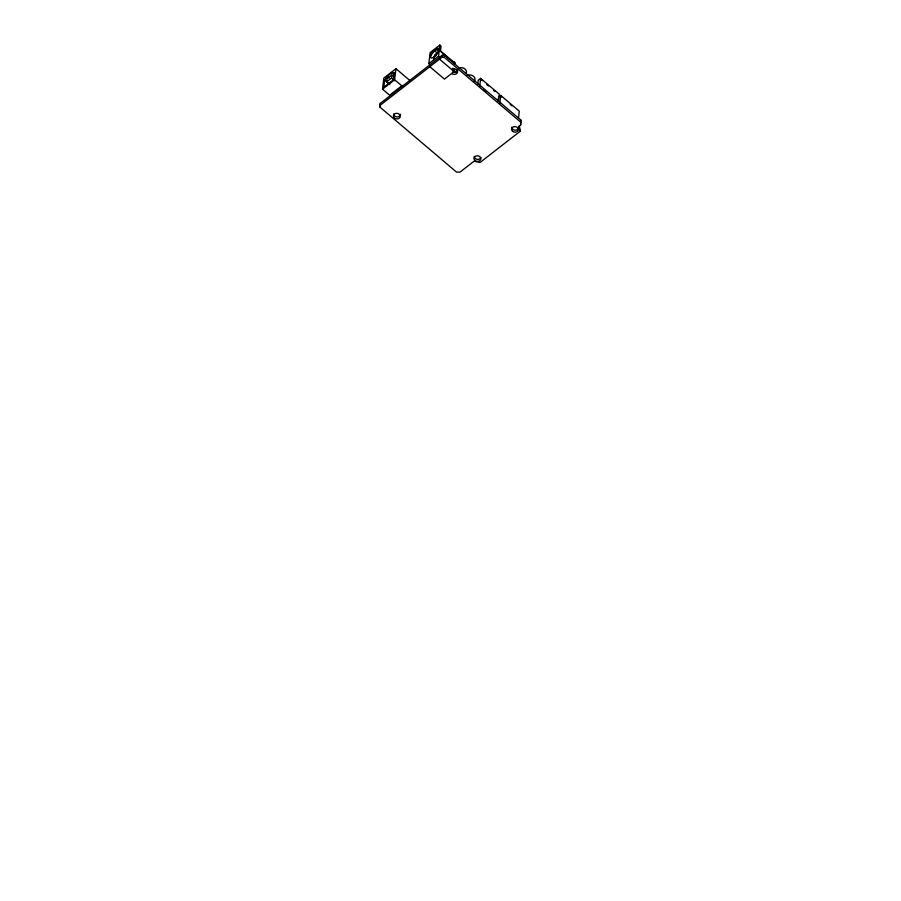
<?xml version="1.0" encoding="UTF-8"?>
<svg xmlns="http://www.w3.org/2000/svg" width="901" height="901" viewBox="0 0 901 901"><rect width="100%" height="100%" fill="white"/><g stroke="black" fill="none" stroke-linecap="round" stroke-linejoin="round"><path stroke-width="1.35" d="M380.064 105.383L380.301 103.367L442.256 55.198L444.52 55.288L520.924 120.115L520.699 124.924L518.785 126.41L520.159 131.298L480.042 162.484L473.96 161.268L459.927 172.181L456.48 172.046L380.064 107.219L380.064 105.383L442.019 57.213L444.283 57.292L520.688 122.119L520.699 124.924M380.064 107.219L380.301 103.367M395.956 68.69L394.627 79.75L401.767 85.798L389.649 95.224L382.52 89.165L383.837 78.105L395.956 68.69L410.327 80.887M384.693 80.178L383.849 87.217L393.546 79.682L394.379 72.643L392.194 72.519L387.351 76.281L384.693 80.178L388.872 83.725M389.829 84.48L386.687 81.822L387.047 78.804L391.901 75.031L393.985 76.81M386.687 81.822L391.541 78.049L391.901 75.031M452.764 68.183L454.386 69.568L454.149 71.573L444.452 79.108L429.822 66.697L430.059 64.681L428.842 63.644L430.16 52.585L439.846 45.05L441.073 46.086L440.499 50.861M433.685 59.883L434.034 56.909M434.879 49.882L434.755 50.907L437.807 53.486M428.842 63.644L438.528 56.11L439.846 45.05M442.019 57.213L442.256 55.198M444.283 57.292L444.52 55.288M477.755 84.277L478.228 80.257L480.65 78.376L499.244 94.154L498.444 100.856M479.692 86.417L480.65 78.376M497.803 101.295L498.118 98.603M499.74 103.435L500.697 95.382L519.291 111.161L518.492 117.862M520.688 122.119L520.924 120.115M520.159 131.298L519.37 125.622M382.52 89.165L394.627 79.75M429.586 57.36L429.845 56.504A6.893 2.568 -49.7 0 1 434.237 50.411A6.893 2.568 -49.7 0 1 438.832 48.631L439.238 50.141L455.061 63.903L454.69 62.09A6.893 2.568 -49.7 0 0 454.014 61.854M499.086 96.644L500.697 95.382M451.705 69.501L454.138 68.78A3.446 2.793 6.8 0 1 457.325 72.767A3.446 2.793 6.8 0 1 451.716 73.465M481.528 80.099L482.272 80.73M486.81 84.581L488.5 86.012M493.466 90.235L494.942 91.485M500.832 96.486L501.575 97.105M510.236 104.46L511.926 105.89M439.226 49.87L455.084 63.318M483.826 89.931L485.887 91.677M438.528 56.11L439.756 57.146L439.508 59.162L454.149 71.573M392.194 72.519L394.289 74.287M391.541 78.049L394.672 80.707M387.351 76.281L389.446 78.06M456.356 72.744A5.169 4.178 6.8 0 1 456.863 69.591M458.744 68.127A5.169 4.178 6.8 0 1 464.465 68.645A5.169 4.178 6.8 0 1 466.324 73.127M467.281 75.369A5.169 4.178 6.8 0 1 473.509 76.27A5.169 4.178 6.8 0 1 474.343 81.36M457.821 69.692A3.446 2.793 6.8 0 1 452.674 71.922M400.54 114.236A3.446 2.793 6.8 0 1 397.104 116.905A3.446 2.793 6.8 0 1 393.658 113.977M518.525 128.224A3.446 2.793 6.8 0 1 514.764 130.127A3.446 2.793 6.8 0 1 511.768 127.244M480.965 157.427A3.446 2.793 6.8 0 1 477.203 159.331A3.446 2.793 6.8 0 1 474.208 156.447M435.498 55.952A1.723 0.642 -49.7 0 1 434.519 55.49A1.723 0.642 -49.7 0 1 436.489 53.564A1.723 0.642 -49.7 0 1 436.118 55.344M438.021 50.479L438.021 51.188A5.169 1.926 -49.7 0 1 434.868 56.211L433.91 57.022A5.169 1.926 -49.7 0 1 430.746 57.011A5.169 1.926 -49.7 0 1 433.933 51.605L434.879 50.794A5.169 1.926 -49.7 0 1 438.021 50.479M512.545 131.264A3.446 2.793 6.8 0 0 518.289 130.228A3.446 2.793 6.8 0 0 514.066 126.647A3.446 2.793 6.8 0 0 512.545 131.264M474.985 160.468A3.446 2.793 6.8 0 0 480.729 159.432A3.446 2.793 6.8 0 0 476.505 155.85A3.446 2.793 6.8 0 0 474.985 160.468M394.435 117.997A3.446 2.793 6.8 0 0 400.179 116.972A3.446 2.793 6.8 0 0 395.956 113.38A3.446 2.793 6.8 0 0 394.435 117.997"/></g></svg>
